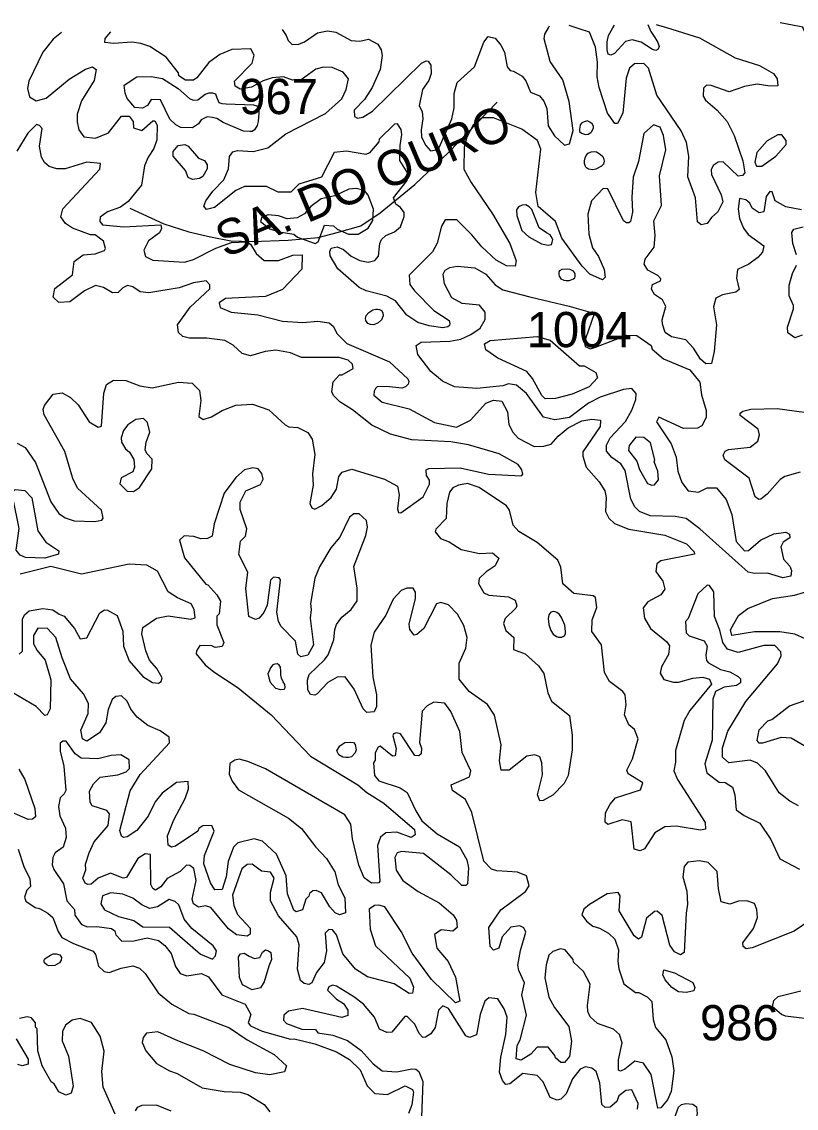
# Model space of a CAD drawing. Header units: kilometres. Extents: x 178.1 to 232.4, y 8228.7 to 8284.8.
# Drawn here: x 186.518 to 190.033, y 8279.347 to 8284.279 of the extents above; entities that cross this region are included whole.
import ezdxf
from ezdxf.enums import TextEntityAlignment as Align

# ---------------------------------------------------------------- set-up
doc = ezdxf.new("R2010")
doc.units = ezdxf.units.KM
for name, color, linetype in [('1', 7, 'Continuous'), ('2', 7, 'Continuous'), ('21', 7, 'Continuous'), ('26', 7, 'Continuous')]:
    doc.layers.add(name, color=color, linetype=linetype)
doc.styles.add('dgn002', font='dgn002.shx')
doc.styles.add('dgn042', font='dgn042.shx')

msp = doc.modelspace()

# ---------------------------------------------------------------- linework, layer by layer
at = {"layer": '1', "color": 5, "linetype": 'Continuous', "lineweight": 13, "flags": 128}
for points in [[(188.8571, 8282.8498), (188.9166, 8282.8335), (189.0486, 8282.7172), (189.0696, 8282.7166), (189.1233, 8282.687), (189.131, 8282.6631), (189.0932, 8282.6214), (189.0162, 8282.5882), (188.9408, 8282.569), (188.8938, 8282.5673), (188.8778, 8282.5828), (188.8353, 8282.6594), (188.8101, 8282.691), (188.6782, 8282.7513), (188.6234, 8282.7897), (188.6172, 8282.8171), (188.6439, 8282.8318), (188.8571, 8282.8498)], [(189.3579, 8282.1825), (189.3779, 8282.1745), (189.3895, 8282.1772), (189.407, 8282.1999), (189.4052, 8282.2392), (189.3876, 8282.2805), (189.3914, 8282.2899), (189.3717, 8282.368), (189.3403, 8282.392), (189.3054, 8282.3926), (189.2752, 8282.3549), (189.272, 8282.3319), (189.3089, 8282.2847), (189.3221, 8282.246), (189.3579, 8282.1825)], [(187.1878, 8280.1687), (187.3285, 8280.0469), (187.3839, 8280.0245), (187.3965, 8280.0386), (187.4013, 8280.0616), (187.3868, 8280.085), (187.2903, 8280.1623), (187.2555, 8280.2058), (187.2302, 8280.271), (187.2136, 8280.2859), (187.1863, 8280.2953), (187.1334, 8280.2614), (187.0974, 8280.2533), (187.0621, 8280.27), (187.0215, 8280.3006), (186.9763, 8280.3185), (186.9218, 8280.3254), (186.8837, 8280.3119), (186.8773, 8280.2754), (186.893, 8280.2472), (186.9566, 8280.217), (187.0269, 8280.1991), (187.0679, 8280.171), (187.1878, 8280.1687)], [(187.5975, 8280.0309), (187.6108, 8280.0559), (187.624, 8280.0656), (187.637, 8280.0618), (187.6475, 8280.0541), (187.6512, 8280.0228), (187.6386, 8279.9927), (187.6174, 8279.9209), (187.6006, 8279.8936), (187.5641, 8279.8847), (187.5188, 8279.9066), (187.5065, 8279.9408), (187.5007, 8280.0344), (187.5101, 8280.0481), (187.5273, 8280.0503), (187.5492, 8280.0373), (187.5734, 8280.0264), (187.5975, 8280.0309)], [(189.5635, 8279.9172), (189.5725, 8279.8958), (189.5676, 8279.8798), (189.5346, 8279.8726), (189.4986, 8279.876), (189.468, 8279.8954), (189.4384, 8279.93), (189.427, 8279.9529), (189.4319, 8279.9756), (189.4806, 8279.9624), (189.5635, 8279.9172)], [(189.3127, 8279.3436), (189.3158, 8279.3686), (189.2873, 8279.4313), (189.2596, 8279.4277), (189.2276, 8279.4034), (189.2185, 8279.3771), (189.1883, 8279.3515), (189.1659, 8279.3506), (189.15, 8279.3636), (189.1417, 8279.4622), (189.1244, 8279.5135), (189.1047, 8279.5288), (189.0766, 8279.535), (189.0516, 8279.524), (189.018, 8279.4802), (188.9879, 8279.413), (188.9643, 8279.3879), (188.9476, 8279.3834), (188.9159, 8279.3963), (188.8842, 8279.4668), (188.8576, 8279.4958), (188.7912, 8279.5055), (188.7323, 8279.4578), (188.7149, 8279.4555), (188.699, 8279.4729), (188.6858, 8279.5107), (188.692, 8279.5797), (188.7143, 8279.6822), (188.7202, 8279.7608), (188.707, 8279.7988), (188.6791, 8279.8434), (188.6371, 8279.8479), (188.62, 8279.8331), (188.5986, 8279.7719), (188.5823, 8279.68), (188.5498, 8279.669), (188.5329, 8279.6757), (188.4545, 8279.8006), (188.4281, 8279.8113), (188.4091, 8279.7929), (188.3946, 8279.7141), (188.3742, 8279.6849), (188.3496, 8279.6695), (188.3385, 8279.669), (188.3208, 8279.6863), (188.3019, 8279.7295), (188.2664, 8279.7641), (188.2557, 8279.7634), (188.1972, 8279.6925), (188.174, 8279.6907), (188.1411, 8279.7068), (188.1181, 8279.7602), (188.0689, 8279.8193), (188.0249, 8279.8535), (187.9468, 8279.9008), (187.9285, 8279.906), (187.911, 8279.8983), (187.9047, 8279.8825), (187.9461, 8279.842), (187.9773, 8279.822), (187.9973, 8279.7921), (187.998, 8279.7687), (187.9704, 8279.7594), (187.7919, 8279.8002), (187.7278, 8279.7876), (187.7072, 8279.7694), (187.706, 8279.7474), (187.7185, 8279.7314), (187.7892, 8279.7066), (187.8504, 8279.7046), (187.8619, 8279.6901), (187.9302, 8279.6784), (187.996, 8279.6554), (188.058, 8279.6099), (188.113, 8279.5486), (188.1541, 8279.5175), (188.2199, 8279.5123), (188.2883, 8279.5268), (188.3059, 8279.5249), (188.3193, 8279.5141), (188.3383, 8279.4688), (188.3314, 8279.3061)], [(189.564, 8279.2408), (189.545, 8279.2217), (189.5261, 8279.1335), (189.4923, 8279.114), (189.4667, 8279.1141), (189.4487, 8279.1256), (189.4808, 8279.3016), (189.499, 8279.3526), (189.5121, 8279.3639), (189.5309, 8279.369), (189.5629, 8279.3656), (189.5803, 8279.3529), (189.5826, 8279.3238), (189.564, 8279.2408)]]:
    msp.add_lwpolyline(points, dxfattribs=at)
at = {"layer": '2', "color": 3, "linetype": 'Continuous', "lineweight": 0, "flags": 128}
for points in [[(187.699, 8284.2434), (187.7184, 8284.2166), (187.7267, 8284.193), (187.7453, 8284.1759), (187.7748, 8284.177), (187.8005, 8284.1874), (187.8605, 8284.2276), (187.9053, 8284.238), (187.9438, 8284.231), (188.0123, 8284.1938), (188.0514, 8284.1903), (188.0915, 8284.2), (188.1337, 8284.1774), (188.1486, 8284.1518), (188.1539, 8284.1257), (188.1443, 8284.0612), (188.1083, 8283.9807), (188.0732, 8283.9255), (188.026, 8283.8769), (188.0275, 8283.8485), (188.0416, 8283.8416), (188.0659, 8283.8449), (188.1093, 8283.8726), (188.3319, 8284.0913), (188.3532, 8284.1011), (188.3628, 8284.0993), (188.3747, 8284.0819), (188.3761, 8284.0438), (188.3651, 8284.0118), (188.336, 8283.9709), (188.3219, 8283.8977), (188.3349, 8283.8709), (188.3384, 8283.8374), (188.3303, 8283.7877), (188.3321, 8283.7542), (188.3509, 8283.7172), (188.3729, 8283.6934), (188.3985, 8283.6978), (188.412, 8283.7083), (188.4698, 8283.8374), (188.4799, 8283.888), (188.48, 8283.9525), (188.4935, 8284.0031), (188.5724, 8284.0739), (188.6147, 8284.1863), (188.6344, 8284.211), (188.6659, 8284.2046), (188.6924, 8284.1722), (188.7087, 8284.1401), (188.7201, 8284.0733), (188.7343, 8284.057), (188.7492, 8284.0546), (188.7888, 8284.0309), (188.8057, 8284.0106), (188.8263, 8283.9591), (188.8678, 8283.9418), (188.8875, 8283.9177), (188.901, 8283.8846), (188.9065, 8283.8068), (188.9363, 8283.7615), (188.9807, 8283.7183), (189.0043, 8283.7242), (189.0197, 8283.7853), (189.0018, 8283.9164), (188.9738, 8284.0151), (188.9162, 8284.0984), (188.8884, 8284.2007), (188.8916, 8284.2224), (188.908, 8284.2511), (188.913, 8284.2598)], [(189.3966, 8284.2663), (189.4432, 8284.2521), (189.5937, 8284.2061), (189.755, 8284.1149), (189.8657, 8284.0797), (189.9298, 8284.0433), (189.9468, 8284.0189), (189.9492, 8283.9875), (189.9127, 8283.9862), (189.8549, 8283.996), (189.7975, 8283.9846), (189.7283, 8283.96), (189.6463, 8283.9895), (189.626, 8283.9909), (189.6111, 8283.9777), (189.6108, 8283.9409), (189.6207, 8283.922), (189.6734, 8283.8774), (189.7195, 8283.8257), (189.7505, 8283.7622), (189.7899, 8283.6477), (189.8001, 8283.5928), (189.7889, 8283.5808), (189.7687, 8283.5781), (189.7004, 8283.6435), (189.6778, 8283.6416), (189.6551, 8283.6265), (189.647, 8283.6066), (189.6486, 8283.5852), (189.6927, 8283.4929), (189.6995, 8283.461), (189.6766, 8283.4155), (189.6475, 8283.3896), (189.6291, 8283.3631), (189.6005, 8283.3573), (189.5842, 8283.3704), (189.5751, 8283.4799), (189.54, 8283.5754), (189.5448, 8283.6683), (189.535, 8283.7303), (189.5111, 8283.7834), (189.4005, 8283.946), (189.3624, 8284.0679), (189.341, 8284.0894), (189.299, 8284.0881), (189.2765, 8284.0679), (189.2604, 8284.023), (189.245, 8283.8637), (189.222, 8283.8173), (189.2093, 8283.8169), (189.1765, 8283.8639), (189.1382, 8283.9802), (189.1299, 8284.0281), (189.1301, 8284.0947), (189.1219, 8284.1632), (189.0949, 8284.2311), (189.0479, 8284.2463), (189.0024, 8284.261)], [(189.3595, 8284.2658), (189.3727, 8284.234), (189.3906, 8284.2067), (189.4048, 8284.1838), (189.4107, 8284.1668), (189.4068, 8284.1547), (189.395, 8284.1485), (189.3799, 8284.1522), (189.3287, 8284.1855), (189.2875, 8284.1964), (189.2582, 8284.1897), (189.2074, 8284.1345), (189.1905, 8284.1265), (189.1797, 8284.1313), (189.1748, 8284.1516), (189.1743, 8284.1879), (189.1812, 8284.2165), (189.201, 8284.2511), (189.2083, 8284.2638)], [(190.3143, 8284.2787), (190.3135, 8284.2663), (190.3088, 8284.193), (190.2978, 8284.1824), (190.2705, 8284.1811), (190.2458, 8284.2096), (190.2056, 8284.2212), (190.1695, 8284.223), (190.1191, 8284.2039), (190.0686, 8284.238), (190.0626, 8284.2542), (190.0481, 8284.257), (189.9603, 8284.274)], [(186.6974, 8284.2297), (186.6607, 8284.1996), (186.6132, 8284.1402), (186.5491, 8284.0085), (186.5443, 8283.9762), (186.5525, 8283.9373), (186.5824, 8283.9203), (186.6292, 8283.9315), (186.733, 8284.0185), (186.807, 8284.0631), (186.8388, 8284.0747), (186.8553, 8284.0612), (186.8464, 8284.0122), (186.7891, 8283.9195), (186.7696, 8283.8597), (186.7685, 8283.8237), (186.776, 8283.7886), (186.7994, 8283.7563), (186.853, 8283.7508), (186.9113, 8283.7742), (186.9699, 8283.8494), (187.0059, 8283.8503), (187.0228, 8283.8254), (187.0254, 8283.7972), (187.0626, 8283.7857), (187.1121, 8283.8295), (187.1219, 8283.8291), (187.1315, 8283.8098), (187.1302, 8283.7425), (187.1172, 8283.7037), (187.0908, 8283.6635), (187.0745, 8283.6247), (187.0611, 8283.5374), (187.0012, 8283.4625), (186.9659, 8283.4375), (186.9064, 8283.4163), (186.8739, 8283.3916), (186.8721, 8283.3713), (186.8837, 8283.3574), (186.9807, 8283.3475), (187.1486, 8283.3563), (187.1514, 8283.34), (187.1429, 8283.321), (187.0927, 8283.2848), (187.0713, 8283.2421), (187.079, 8283.2133), (187.1129, 8283.1962), (187.2567, 8283.1881), (187.2971, 8283.2002), (187.3982, 8283.2509), (187.4703, 8283.2763), (187.5398, 8283.2797), (187.5553, 8283.2695), (187.5823, 8283.2261), (187.6183, 8283.1956), (187.6827, 8283.1943), (187.7481, 8283.2191), (187.7899, 8283.2204), (187.7883, 8283.1553), (187.7008, 8283.064), (187.6234, 8283.0314), (187.4431, 8283.0229), (187.4143, 8283.0027), (187.4175, 8282.9819), (187.4674, 8282.9605), (187.5884, 8282.9491), (187.7011, 8282.9194), (187.794, 8282.9131), (187.8617, 8282.9195), (187.913, 8282.9114), (187.9304, 8282.8976), (187.9492, 8282.8625), (187.9925, 8282.8178), (188.1869, 8282.7352), (188.2706, 8282.6577), (188.2746, 8282.6463), (188.271, 8282.6331), (188.2594, 8282.6221), (188.2421, 8282.6151), (188.1731, 8282.6232), (188.131, 8282.6209), (188.1231, 8282.6138), (188.1172, 8282.6013), (188.1163, 8282.5844), (188.1532, 8282.5524), (188.2758, 8282.5211), (188.3912, 8282.4603), (188.4913, 8282.4388), (188.5543, 8282.4706), (188.6239, 8282.5476), (188.6592, 8282.5606), (188.6965, 8282.5559), (188.7216, 8282.5087), (188.7279, 8282.4507), (188.7471, 8282.4153)], [(187.9917, 8283.6913), (187.9353, 8283.6846), (187.8786, 8283.5732), (187.7745, 8283.5417), (187.7386, 8283.5055), (187.6811, 8283.5056), (187.628, 8283.5315), (187.5293, 8283.5301), (187.4892, 8283.512), (187.393, 8283.4361), (187.3556, 8283.4266), (187.3447, 8283.4423), (187.3529, 8283.4665), (187.3854, 8283.5098), (187.435, 8283.5605), (187.4561, 8283.6109), (187.4609, 8283.6672), (187.4757, 8283.6875), (187.4964, 8283.6947), (187.5686, 8283.6903), (187.6348, 8283.7063), (187.7162, 8283.7694), (187.8965, 8283.8624), (187.9707, 8283.9291), (187.9905, 8283.9717), (188.0009, 8284.0195), (187.9759, 8284.0505), (187.9269, 8284.0716), (187.8874, 8284.0732), (187.853, 8284.0631), (187.7861, 8284.0143), (187.7472, 8284.0139), (187.7051, 8284.0289), (187.6549, 8284.0241), (187.6129, 8284.0102), (187.5609, 8283.981), (187.5082, 8283.9732), (187.4859, 8283.9864), (187.4832, 8284.0094), (187.5628, 8284.09), (187.5727, 8284.1275), (187.5571, 8284.155), (187.4706, 8284.152), (187.4166, 8284.1293), (187.3672, 8284.093), (187.3117, 8284.0238), (187.2969, 8284.0141), (187.2604, 8284.0137), (187.23, 8284.0336), (187.2285, 8284.0472), (187.1732, 8284.1176), (187.0987, 8284.1664), (187.0578, 8284.1802), (187.0176, 8284.1853), (186.9343, 8284.1803), (186.8952, 8284.1844), (186.8958, 8284.2033), (186.9213, 8284.2328)], [(187.4452, 8283.9057), (187.5701, 8283.9008), (187.5844, 8283.8968), (187.592, 8283.8856), (187.5944, 8283.8637), (187.5903, 8283.8254), (187.5862, 8283.8072), (187.5744, 8283.7887), (187.5631, 8283.78), (187.5529, 8283.7809), (187.5234, 8283.7822), (187.4319, 8283.821), (187.4031, 8283.8398), (187.3817, 8283.8444), (187.3592, 8283.8466), (187.3326, 8283.8336), (187.3191, 8283.8146), (187.2928, 8283.7977), (187.2397, 8283.7984), (187.2169, 8283.8105), (187.19, 8283.8366), (187.1469, 8283.9239), (187.1048, 8283.9251), (187.0885, 8283.8991), (187.0658, 8283.8864), (187.0304, 8283.89), (186.9967, 8283.9308), (186.9867, 8283.9547), (186.9823, 8283.9903), (187.04, 8284.0284), (187.1046, 8284.0304), (187.1565, 8284.0205), (187.2271, 8283.9758), (187.2788, 8283.9304), (187.2955, 8283.9227), (187.3165, 8283.9239), (187.3497, 8283.9492), (187.3681, 8283.9563), (187.3839, 8283.9564), (187.3969, 8283.9516), (187.401, 8283.938), (187.4122, 8283.9127), (187.4258, 8283.908), (187.4452, 8283.9057)], [(189.3871, 8283.3749), (189.4215, 8283.4445), (189.4114, 8283.5787), (189.4411, 8283.6979), (189.4302, 8283.763), (189.4146, 8283.7999), (189.3854, 8283.8113), (189.3411, 8283.7711), (189.3162, 8283.6444), (189.293, 8283.5731), (189.2866, 8283.4831), (189.2898, 8283.414), (189.2811, 8283.3727), (189.2733, 8283.3652), (189.2618, 8283.3655), (189.2485, 8283.3745), (189.1769, 8283.5201), (189.1569, 8283.5215), (189.1037, 8283.4653), (189.0874, 8283.406), (189.0907, 8283.3152), (189.1086, 8283.2527), (189.1346, 8283.2131), (189.161, 8283.1546), (189.1661, 8283.12), (189.1535, 8283.1075), (189.0956, 8283.1336), (189.0614, 8283.1692), (188.9685, 8283.296), (188.9405, 8283.372), (188.862, 8283.4403), (188.8503, 8283.5029), (188.8731, 8283.7006), (188.8586, 8283.7402), (188.7868, 8283.7915), (188.6586, 8283.8429), (188.6074, 8283.8427), (188.5661, 8283.8089), (188.5371, 8283.7543), (188.5261, 8283.7092), (188.5245, 8283.6098), (188.5574, 8283.5484), (188.6548, 8283.4061), (188.733, 8283.2723), (188.761, 8283.1934), (188.7577, 8283.1689), (188.7173, 8283.17), (188.6715, 8283.1972), (188.6056, 8283.2564), (188.5606, 8283.3112), (188.4919, 8283.3799), (188.439, 8283.3799), (188.4227, 8283.3503), (188.4036, 8283.2736), (188.3826, 8283.234), (188.2759, 8283.1277), (188.2792, 8283.0859), (188.3, 8283.0567), (188.3872, 8282.9678), (188.4582, 8282.9219), (188.46, 8282.9096), (188.4587, 8282.9), (188.4511, 8282.8943), (188.4281, 8282.89), (188.3669, 8282.8985), (188.316, 8282.9143), (188.2658, 8282.9465), (188.2135, 8283.0118), (188.1745, 8283.0326), (188.081, 8283.058), (188.049, 8283.0729), (187.9522, 8283.1577), (187.9171, 8283.2165), (187.9155, 8283.2353), (187.9219, 8283.2514), (187.9498, 8283.2567), (187.9775, 8283.2454), (188.012, 8283.2146), (188.0514, 8283.1946), (188.0892, 8283.1879), (188.1204, 8283.1946), (188.1374, 8283.2144), (188.1428, 8283.2723), (188.1506, 8283.2909), (188.1706, 8283.3078), (188.2098, 8283.3244), (188.2366, 8283.3471), (188.254, 8283.3949), (188.2528, 8283.4126), (188.2366, 8283.4357), (188.2147, 8283.4504), (188.2051, 8283.4796), (188.2671, 8283.558), (188.271, 8283.5888), (188.2336, 8283.6496)], [(188.2236, 8282.0679), (188.2268, 8282.0509), (188.2383, 8282.0489), (188.3388, 8282.122), (188.368, 8282.1803), (188.3679, 8282.1977), (188.3549, 8282.2193), (188.3537, 8282.2444), (188.3656, 8282.2512), (188.507, 8282.2545), (188.6358, 8282.2244), (188.7859, 8282.2171), (188.7923, 8282.2248), (188.7876, 8282.2445), (188.7707, 8282.2694), (188.684, 8282.317), (188.5458, 8282.3582), (188.4654, 8282.3714), (188.2876, 8282.3816), (188.1909, 8282.4073), (188.1065, 8282.4471), (188.0195, 8282.5174), (187.961, 8282.553), (187.9325, 8282.5816), (187.9243, 8282.5989), (187.9307, 8282.6448), (187.96, 8282.6754), (187.9718, 8282.6765), (188.0218, 8282.7043), (188.0189, 8282.7251), (187.9985, 8282.7433), (187.9584, 8282.7549), (187.7875, 8282.7547), (187.7381, 8282.7756), (187.6701, 8282.7878), (187.6229, 8282.7817), (187.5554, 8282.7618), (187.5183, 8282.7736), (187.4769, 8282.8113), (187.4397, 8282.832), (187.3574, 8282.8421), (187.2791, 8282.8422), (187.2491, 8282.8506), (187.2287, 8282.868), (187.2243, 8282.9025), (187.2817, 8282.9836), (187.3715, 8283.0671), (187.3718, 8283.0839), (187.3548, 8283.1022), (187.2964, 8283.0936), (187.2316, 8283.0709), (187.094, 8283.0481), (187.0553, 8283.0528), (187.0216, 8283.0757), (186.998, 8283.0809), (186.9761, 8283.0709), (186.9551, 8283.0497), (186.9302, 8283.0481), (186.8892, 8283.0725), (186.8516, 8283.0808), (186.8027, 8283.0577), (186.7358, 8283.0072), (186.6859, 8283.004), (186.6596, 8283.029), (186.6673, 8283.0686), (186.7481, 8283.1292), (186.755, 8283.1898), (186.7957, 8283.2204), (186.8511, 8283.2259), (186.8926, 8283.2406), (186.8973, 8283.2494), (186.8893, 8283.2822), (186.8502, 8283.3108), (186.8303, 8283.3115), (186.7478, 8283.3412), (186.7159, 8283.3635), (186.6944, 8283.3936), (186.7042, 8283.43), (186.8725, 8283.6101), (186.8752, 8283.6356), (186.8127, 8283.642), (186.7147, 8283.6109), (186.6766, 8283.6109), (186.6426, 8283.6211), (186.6214, 8283.6392), (186.6068, 8283.6642), (186.5986, 8283.7136), (186.6101, 8283.7942), (186.5983, 8283.8078), (186.5841, 8283.8125), (186.5456, 8283.7723), (186.4946, 8283.6917)], [(188.2095, 8283.8143), (188.1398, 8283.7456), (188.1385, 8283.7336), (188.0958, 8283.6831), (188.0787, 8283.6768), (187.9917, 8283.6913)], [(188.2336, 8283.6496), (188.2344, 8283.7169), (188.2428, 8283.7662), (188.2393, 8283.7892), (188.2228, 8283.8146), (188.2095, 8283.8143)], [(189.0483, 8283.7808), (189.0574, 8283.7725), (189.0762, 8283.7673), (189.089, 8283.7688), (189.1011, 8283.7763), (189.1056, 8283.7801), (189.1124, 8283.7974), (189.1124, 8283.805), (189.1064, 8283.8155), (189.0958, 8283.8223), (189.0848, 8283.8289), (189.0696, 8283.8248), (189.0603, 8283.8202), (189.0521, 8283.8114), (189.0498, 8283.7989), (189.0483, 8283.7921), (189.0483, 8283.7808)], [(189.9013, 8283.7381), (189.8533, 8283.6853), (189.8444, 8283.6417), (189.8526, 8283.6229), (189.8761, 8283.6228), (189.9398, 8283.6685), (189.9874, 8283.7215), (189.9872, 8283.7397), (189.9666, 8283.7651), (189.9499, 8283.7652), (189.9013, 8283.7381)], [(187.261, 8283.6034), (187.2045, 8283.6686), (187.2047, 8283.6897), (187.2272, 8283.7164), (187.2585, 8283.7209), (187.2733, 8283.7144), (187.3198, 8283.6589), (187.3467, 8283.6494), (187.3598, 8283.6293), (187.3586, 8283.6105), (187.3392, 8283.5768), (187.3242, 8283.5667), (187.292, 8283.5619), (187.2729, 8283.5723), (187.261, 8283.6034)], [(189.0883, 8283.6814), (189.1026, 8283.6881), (189.1162, 8283.6904), (189.1259, 8283.6889), (189.1433, 8283.6783), (189.1546, 8283.6663), (189.1599, 8283.6542), (189.1614, 8283.6459), (189.1576, 8283.6324), (189.1486, 8283.6226), (189.1237, 8283.609), (189.1094, 8283.6067), (189.0898, 8283.6098), (189.0807, 8283.615), (189.0777, 8283.6188), (189.0762, 8283.6218), (189.0717, 8283.6346), (189.0717, 8283.6467), (189.0747, 8283.661), (189.08, 8283.6716), (189.0883, 8283.6814)], [(187.9488, 8283.3368), (188.0003, 8283.3147), (188.0449, 8283.3148), (188.0893, 8283.3419), (188.1109, 8283.3765), (188.1143, 8283.4276), (188.0901, 8283.4917), (188.0732, 8283.5134), (188.0349, 8283.5219), (188.0027, 8283.5186), (187.9381, 8283.4879), (187.8772, 8283.4754), (187.8303, 8283.44), (187.8014, 8283.4066), (187.7669, 8283.3892), (187.7224, 8283.3837), (187.6833, 8283.3983), (187.6361, 8283.402), (187.6079, 8283.3917), (187.6013, 8283.3718), (187.6429, 8283.3393), (187.6866, 8283.3245), (187.7524, 8283.3143), (187.7696, 8283.3013), (187.8499, 8283.2721), (187.8636, 8283.2796), (187.8911, 8283.3553), (187.9329, 8283.3523), (187.9488, 8283.3368)], [(190.0568, 8283.4249), (189.9859, 8283.4387), (189.9368, 8283.4663), (189.9238, 8283.5072), (189.9123, 8283.5083), (189.8958, 8283.4855), (189.8855, 8283.4158), (189.8643, 8283.4106), (189.8323, 8283.4322), (189.8224, 8283.4549), (189.8045, 8283.4698), (189.7751, 8283.4765), (189.7692, 8283.4292), (189.7756, 8283.3863), (189.7928, 8283.3423), (189.8139, 8283.3126), (189.8852, 8283.2616), (189.8789, 8283.2323), (189.8587, 8283.2087), (189.8178, 8283.1788), (189.7668, 8283.1536), (189.7618, 8283.1143), (189.7734, 8283.063), (189.7589, 8283.0516), (189.6981, 8283.0395), (189.6678, 8283.0235), (189.657, 8282.9853), (189.6715, 8282.9037), (189.6601, 8282.7819), (189.6484, 8282.7276), (189.6231, 8282.7254), (189.5988, 8282.7473), (189.5662, 8282.7977), (189.5316, 8282.8353), (189.4664, 8282.8492), (189.4382, 8282.8686), (189.4251, 8282.9057), (189.4248, 8282.9261), (189.4406, 8282.9857), (189.4261, 8283.0164), (189.3895, 8283.0403), (189.3754, 8283.0641), (189.381, 8283.0859), (189.4162, 8283.1027), (189.4178, 8283.1125), (189.4049, 8283.1269)], [(188.9204, 8283.304), (188.9152, 8283.3122), (188.8987, 8283.3202), (188.8667, 8283.3431), (188.832, 8283.4264), (188.8204, 8283.438), (188.8052, 8283.4472), (188.789, 8283.4459), (188.7719, 8283.4383), (188.7635, 8283.4246), (188.7642, 8283.3987), (188.7875, 8283.3317), (188.8185, 8283.3018), (188.8763, 8283.2712), (188.9072, 8283.2652), (188.9218, 8283.267), (188.9252, 8283.2783), (188.9277, 8283.2902), (188.9204, 8283.304)], [(189.3884, 8283.256), (189.3919, 8283.3077), (189.3871, 8283.3749)], [(190.0337, 8283.2212), (190.0172, 8283.2724), (190.0126, 8283.3225), (190.0216, 8283.3377), (190.0641, 8283.3473)], [(189.4049, 8283.1269), (189.3592, 8283.1516), (189.3428, 8283.1785), (189.3466, 8283.2003), (189.3884, 8283.256)], [(188.4307, 8283.1328), (188.4393, 8283.1515), (188.4603, 8283.163), (188.4938, 8283.1697)], [(188.4938, 8283.1697), (188.5733, 8283.1619), (188.6243, 8283.1322), (188.6667, 8283.0844)], [(189.0294, 8283.1217), (189.0294, 8283.1332), (189.0262, 8283.141), (189.0216, 8283.1466), (189.0072, 8283.1541), (188.9963, 8283.1563), (188.9686, 8283.1544), (188.9577, 8283.1488), (188.9549, 8283.1438), (188.9549, 8283.1332), (188.9574, 8283.1233), (188.9648, 8283.112), (188.9776, 8283.1061), (188.9882, 8283.1039), (189.0016, 8283.1043), (189.0066, 8283.1058), (189.0225, 8283.1114), (189.0275, 8283.1158), (189.0294, 8283.1217)], [(190.0602, 8282.8555), (190.0268, 8282.8439), (189.9953, 8282.8673), (189.9927, 8282.8925), (190.0206, 8282.9762), (190.0205, 8282.9911), (190.0009, 8283.0348), (190.0011, 8283.0825), (190.0158, 8283.136), (190.0337, 8283.1745)], [(188.6213, 8282.9604), (188.5949, 8282.9916), (188.5162, 8283.0002), (188.469, 8283.0258), (188.4367, 8283.0891), (188.4307, 8283.1328)], [(188.6667, 8283.0844), (188.7006, 8283.0617), (188.8231, 8283.0298), (189.0024, 8282.9882), (189.0872, 8282.9629), (189.115, 8282.9529), (189.0774, 8282.8432), (189.0718, 8282.821), (189.0753, 8282.804), (189.0986, 8282.7942), (189.1209, 8282.8017), (189.2646, 8282.8563), (189.3089, 8282.8552), (189.3739, 8282.8084), (189.3795, 8282.7922), (189.4303, 8282.748), (189.5491, 8282.6991), (189.5957, 8282.6428), (189.6032, 8282.5847), (189.624, 8282.514), (189.6239, 8282.4825), (189.6038, 8282.4438), (189.5845, 8282.434), (189.5209, 8282.4323), (189.4085, 8282.4846), (189.3988, 8282.4626), (189.4655, 8282.3634), (189.4883, 8282.3028), (189.4946, 8282.2391), (189.5131, 8282.1867), (189.5421, 8282.1494), (189.5892, 8282.1429), (189.629, 8282.1638), (189.671, 8282.1637), (189.7144, 8282.1097), (189.7406, 8282.0419), (189.7604, 8281.9195), (189.7981, 8281.8769), (189.8164, 8281.8794), (189.8711, 8281.926), (189.9311, 8281.9547), (189.985, 8281.9616), (190.002, 8281.9527), (190.0033, 8281.9366), (189.9737, 8281.916), (189.9631, 8281.8952), (189.9747, 8281.8387), (190.0031, 8281.8081), (190.0118, 8281.7884), (190.0087, 8281.7624), (189.9724, 8281.7542), (189.9028, 8281.7753), (189.8428, 8281.774), (189.8148, 8281.7807), (189.5954, 8281.9768), (189.5332, 8282.0236), (189.4834, 8282.0323), (189.3695, 8282.0355), (189.3207, 8282.0564), (189.3, 8282.0771), (189.2813, 8282.1111), (189.2561, 8282.2425), (189.2363, 8282.2715), (189.1957, 8282.3009), (189.1713, 8282.3298), (189.1716, 8282.3569), (189.1878, 8282.3895), (189.2572, 8282.4642), (189.2866, 8282.5153), (189.3045, 8282.5648), (189.3063, 8282.5912), (189.2862, 8282.6146), (189.2492, 8282.6101), (189.1429, 8282.5744), (189.0903, 8282.5479), (189.0039, 8282.4821), (188.9376, 8282.4721), (188.885, 8282.4836), (188.8089, 8282.5917), (188.7624, 8282.6298), (188.7264, 8282.6347), (188.7005, 8282.6266), (188.5827, 8282.6134), (188.4818, 8282.6219), (188.4279, 8282.6476), (188.374, 8282.6914), (188.3154, 8282.7682), (188.3084, 8282.8086), (188.33, 8282.8241), (188.4609, 8282.829), (188.5102, 8282.8375), (188.5557, 8282.8587), (188.5983, 8282.8885), (188.6216, 8282.9269), (188.6213, 8282.9604)], [(188.1508, 8282.9683), (188.157, 8282.9575), (188.158, 8282.9436), (188.1508, 8282.9251), (188.1354, 8282.9123), (188.1153, 8282.903), (188.101, 8282.9041), (188.0886, 8282.9097), (188.0794, 8282.9231), (188.0778, 8282.9323), (188.0804, 8282.9447), (188.0932, 8282.9591), (188.1118, 8282.9714), (188.1241, 8282.9745), (188.1328, 8282.9745), (188.1416, 8282.9729), (188.1508, 8282.9683)], [(186.4968, 8282.3664), (186.5335, 8282.3469), (186.5797, 8282.2787), (186.65, 8282.0992), (186.6856, 8282.0459), (186.7151, 8282.0269), (186.756, 8282.0127), (186.8471, 8282.011), (186.8808, 8282.0159), (186.8879, 8282.0251), (186.8799, 8282.0616), (186.77, 8282.1623), (186.7489, 8282.2052), (186.7131, 8282.3282), (186.6187, 8282.4942), (186.615, 8282.5194), (186.6205, 8282.5361), (186.6597, 8282.5883), (186.7007, 8282.5944), (186.7385, 8282.5738), (186.773, 8282.5392), (186.8232, 8282.4628), (186.8648, 8282.4389), (186.8793, 8282.4431), (186.8901, 8282.5929), (186.9021, 8282.6328), (186.9342, 8282.6513), (186.9906, 8282.6498), (187.0535, 8282.6259), (187.1091, 8282.6169), (187.2291, 8282.6429), (187.291, 8282.6381), (187.3243, 8282.6044), (187.3309, 8282.5594), (187.3212, 8282.4862), (187.3405, 8282.4735), (187.3795, 8282.4853), (187.4279, 8282.5135), (187.4897, 8282.5378), (187.5648, 8282.5425), (187.6384, 8282.517), (187.7133, 8282.4492), (187.7301, 8282.4406), (187.7712, 8282.4365), (187.8156, 8282.4147), (187.8359, 8282.3835), (187.8477, 8282.3149), (187.8365, 8282.2273), (187.8396, 8282.1752), (187.8249, 8282.0914), (187.8339, 8282.0728), (187.8474, 8282.067), (187.8792, 8282.0829), (187.9212, 8282.1191), (187.9468, 8282.1564), (187.9565, 8282.2143)], [(190.0509, 8282.2347), (189.9812, 8282.2149), (189.9603, 8282.2017), (189.9004, 8282.1344), (189.8724, 8282.1116), (189.8624, 8282.1102), (189.8461, 8282.1221), (189.8192, 8282.207), (189.7084, 8282.2904), (189.7013, 8282.3115), (189.7106, 8282.3291), (189.7252, 8282.3366), (189.8235, 8282.3474), (189.8582, 8282.3748), (189.866, 8282.4037), (189.8593, 8282.43), (189.7782, 8282.492), (189.7778, 8282.5018), (189.7902, 8282.5112), (189.8265, 8282.5195), (189.9456, 8282.5228), (190.1022, 8282.5015)], [(186.9887, 8282.3407), (187.0061, 8282.3254), (187.026, 8282.2911), (187.0295, 8282.2572), (187.022, 8282.2359), (186.9688, 8282.209), (186.9626, 8282.1811), (186.9956, 8282.1479), (187.0249, 8282.1462), (187.0527, 8282.1642), (187.1085, 8282.2495), (187.1102, 8282.2938), (187.0847, 8282.3186), (187.0776, 8282.3361), (187.082, 8282.3711), (187.0986, 8282.4152), (187.0887, 8282.4602), (187.0696, 8282.4781), (187.035, 8282.4733), (186.9998, 8282.4496), (186.9787, 8282.4234), (186.9691, 8282.3895), (186.9708, 8282.37), (186.9887, 8282.3407)], [(188.9529, 8282.3982), (188.9979, 8282.435), (189.0594, 8282.4667), (189.1048, 8282.475), (189.1442, 8282.47), (189.1431, 8282.4421)], [(189.1431, 8282.4421), (189.0643, 8282.3269), (189.0639, 8282.3074), (189.0796, 8282.2573), (189.1387, 8282.1897), (189.1646, 8282.1501), (189.1696, 8282.1189), (189.1671, 8282.0559), (189.1822, 8282.0255), (189.2081, 8282.0008), (189.2732, 8281.9758), (189.436, 8281.948), (189.5349, 8281.9093), (189.5697, 8281.873), (189.5707, 8281.8624), (189.4177, 8281.8311), (189.3993, 8281.8176), (189.3954, 8281.7834), (189.4279, 8281.7392), (189.436, 8281.7034), (189.4179, 8281.6772), (189.3595, 8281.6458), (189.3378, 8281.6189), (189.344, 8281.5711), (189.3717, 8281.5244), (189.4461, 8281.4643), (189.4573, 8281.4461), (189.4523, 8281.4072), (189.4205, 8281.3506), (189.4151, 8281.3214), (189.4319, 8281.2933), (189.4759, 8281.2805), (189.4986, 8281.2805), (189.5637, 8281.2999), (189.6084, 8281.3031), (189.6386, 8281.2945), (189.6483, 8281.2718), (189.55, 8281.1532), (189.5245, 8281.1075), (189.4843, 8280.9713), (189.484, 8280.9174), (189.4777, 8280.8781), (189.4937, 8280.8395), (189.6187, 8280.6447), (189.6208, 8280.6146), (189.5987, 8280.609), (189.488, 8280.6282), (189.4361, 8280.6237), (189.3905, 8280.5967), (189.3433, 8280.5243), (189.3243, 8280.515), (189.2966, 8280.5231), (189.284, 8280.6465), (189.242, 8280.6563), (189.1774, 8280.6354), (189.1661, 8280.6451), (189.1673, 8280.6876), (189.1878, 8280.727), (189.2117, 8280.7557), (189.3257, 8280.7917), (189.3372, 8280.8235), (189.2695, 8280.8646), (189.2637, 8280.881), (189.289, 8280.9336), (189.3158, 8281.0238), (189.2979, 8281.0659), (189.2735, 8281.0867), (189.2538, 8281.1325), (189.2601, 8281.1781), (189.2568, 8281.2233), (189.246, 8281.238), (189.1853, 8281.2844), (189.1624, 8281.3248), (189.1482, 8281.4506), (189.1057, 8281.5111), (189.1071, 8281.5637), (189.1283, 8281.6193), (189.1223, 8281.6656), (189.1117, 8281.6731), (189.0232, 8281.6836), (188.9733, 8281.7268), (188.9639, 8281.8029), (188.9503, 8281.8346), (188.8568, 8281.9154), (188.7735, 8281.9644), (188.7483, 8281.9936), (188.7307, 8282.0619), (188.7183, 8282.0813), (188.5936, 8282.1645), (188.5406, 8282.1835), (188.5004, 8282.1757), (188.4746, 8282.1633), (188.4589, 8282.144), (188.4471, 8282.0925), (188.4434, 8282.0237)], [(188.7471, 8282.4153), (188.7713, 8282.3885), (188.8437, 8282.3501), (188.8874, 8282.3516), (188.92, 8282.3612), (188.9529, 8282.3982)], [(187.8694, 8281.8039), (187.8476, 8281.7526), (187.8282, 8281.6384), (187.8315, 8281.6103), (187.8265, 8281.5716), (187.8413, 8281.4509), (187.8158, 8281.4034), (187.785, 8281.3959), (187.7703, 8281.4083), (187.7603, 8281.4675), (187.6954, 8281.5331), (187.6836, 8281.5566), (187.6752, 8281.5994), (187.6916, 8281.7459), (187.6857, 8281.7549), (187.6604, 8281.7571), (187.6463, 8281.7441), (187.6308, 8281.6305), (187.6169, 8281.5976), (187.5958, 8281.5717), (187.578, 8281.565), (187.5482, 8281.5793), (187.5353, 8281.7057), (187.5433, 8281.7811), (187.5023, 8281.861), (187.5105, 8281.9207), (187.5332, 8281.9437), (187.5399, 8281.9766), (187.5095, 8282.0645), (187.5089, 8282.0986), (187.5353, 8282.1491), (187.6009, 8282.1788), (187.6139, 8282.2022), (187.6079, 8282.2288), (187.5902, 8282.2496), (187.5667, 8282.2544), (187.5291, 8282.2448), (187.4892, 8282.21), (187.4362, 8282.1386), (187.391, 8282.0001), (187.3816, 8281.9438), (187.361, 8281.9337), (187.3308, 8281.932), (187.298, 8281.9418), (187.2552, 8281.945), (187.2342, 8281.9252), (187.2563, 8281.8451), (187.3525, 8281.7253), (187.3621, 8281.7231), (187.4029, 8281.6772), (187.4198, 8281.6481), (187.4132, 8281.5919), (187.4036, 8281.5806), (187.4035, 8281.5409), (187.4342, 8281.4613), (187.4279, 8281.4436), (187.3958, 8281.4382), (187.3806, 8281.4461), (187.3252, 8281.4478), (187.3106, 8281.4239), (187.3099, 8281.4103), (187.3504, 8281.3598), (187.3892, 8281.3274), (187.5005, 8281.2554), (187.6498, 8281.1324), (187.8289, 8280.9454), (188.0436, 8280.8156), (188.0843, 8280.7802), (188.1611, 8280.7314), (188.3003, 8280.6131), (188.3038, 8280.5875), (188.2851, 8280.576), (188.2196, 8280.6), (188.1699, 8280.597), (188.146, 8280.577), (188.1328, 8280.5394), (188.1424, 8280.3783), (188.1378, 8280.3698), (188.105, 8280.3685), (188.0721, 8280.393), (188.0471, 8280.4506), (188.0189, 8280.5697), (188.0111, 8280.6364), (187.9835, 8280.6784), (187.624, 8280.8882), (187.5444, 8280.9213), (187.5049, 8280.9311), (187.4845, 8280.927), (187.4626, 8280.9116), (187.4595, 8280.8632), (187.4729, 8280.832), (187.5018, 8280.7922), (187.7278, 8280.6643), (187.788, 8280.6171), (187.8524, 8280.5318)], [(187.9565, 8282.2143), (187.9718, 8282.2346), (188.0159, 8282.2476), (188.1646, 8282.2032), (188.2223, 8282.1708)], [(188.2223, 8282.1708), (188.2313, 8282.1309), (188.2236, 8282.0679)], [(186.5908, 8281.9679), (186.6275, 8281.9163), (186.6854, 8281.8771), (186.6838, 8281.8614), (186.6227, 8281.8443), (186.5351, 8281.8464), (186.5111, 8281.8569), (186.4921, 8281.8807), (186.5064, 8281.9787), (186.4784, 8282.1137), (186.4771, 8282.1457), (186.4883, 8282.1557), (186.531, 8282.1507), (186.5638, 8282.1177), (186.5908, 8281.9679)], [(188.0863, 8281.984), (188.083, 8282.0141), (188.0496, 8282.0453), (188.0252, 8282.045), (188.0053, 8282.0299), (187.9613, 8281.9386)], [(188.4434, 8282.0237), (188.3972, 8281.976), (188.3946, 8281.9632), (188.4179, 8281.9334), (188.4576, 8281.9183)], [(188.5945, 8281.8647), (188.6543, 8281.8675), (188.6835, 8281.8439), (188.666, 8281.8091), (188.625, 8281.7822), (188.593, 8281.7515), (188.5912, 8281.7292), (188.6155, 8281.6863), (188.6373, 8281.6756), (188.7275, 8281.6682), (188.7576, 8281.654), (188.7645, 8281.6279), (188.7599, 8281.6165), (188.7123, 8281.5694), (188.7039, 8281.5467), (188.714, 8281.5155), (188.7515, 8281.4835), (188.7488, 8281.4296), (188.8025, 8281.4098), (188.863, 8281.3547), (188.8874, 8281.3205), (188.9059, 8281.2322), (188.9227, 8281.195), (189.0034, 8281.1295), (189.0151, 8281.0406), (189.0165, 8280.9746), (188.9981, 8280.8581), (188.9799, 8280.8212), (188.9276, 8280.7682), (188.8839, 8280.7436), (188.8693, 8280.7421), (188.859, 8280.7697), (188.8816, 8280.8608), (188.8782, 8280.9147), (188.8685, 8280.9416), (188.8462, 8280.9507), (188.8098, 8280.9459), (188.7301, 8280.882), (188.6935, 8280.8817), (188.6858, 8280.9245), (188.6936, 8280.9962), (188.6625, 8281.1319), (188.6319, 8281.1791), (188.548, 8281.2384), (188.5022, 8281.2951), (188.5031, 8281.3671), (188.5328, 8281.4355), (188.5389, 8281.4834), (188.5242, 8281.5384), (188.4946, 8281.5895), (188.4541, 8281.632), (188.4194, 8281.642), (188.4001, 8281.6362), (188.3426, 8281.5251), (188.3108, 8281.4971), (188.2979, 8281.4943), (188.2793, 8281.5206), (188.276, 8281.5441), (188.3052, 8281.6613), (188.3049, 8281.6903), (188.2935, 8281.7076), (188.2661, 8281.7078), (188.2393, 8281.6974), (188.2032, 8281.6575), (188.1697, 8281.5849), (188.1164, 8281.5085), (188.1017, 8281.4494), (188.1113, 8281.306), (188.1277, 8281.2234), (188.1277, 8281.1709), (188.117, 8281.1466), (188.0831, 8281.1434), (188.0676, 8281.1594), (188.026, 8281.2495), (187.9848, 8281.3048), (187.9495, 8281.3045), (187.9061, 8281.2799), (187.8588, 8281.2286), (187.8481, 8281.2215), (187.8275, 8281.2244), (187.8159, 8281.2469), (187.8147, 8281.2907), (187.8216, 8281.3154), (187.8918, 8281.3817), (187.9076, 8281.4044), (187.9346, 8281.4729), (187.9384, 8281.5197), (187.9468, 8281.5433), (187.9699, 8281.5762), (188.013, 8281.6115), (188.0392, 8281.6502), (188.0405, 8281.7073), (188.0242, 8281.8068), (188.0787, 8281.9465), (188.0863, 8281.984)], [(187.9613, 8281.9386), (187.9211, 8281.8911), (187.8694, 8281.8039)], [(188.4576, 8281.9183), (188.5115, 8281.8828), (188.5945, 8281.8647)], [(186.9071, 8281.6074), (186.951, 8281.5838), (186.9758, 8281.5124), (186.979, 8281.4449), (187.0055, 8281.3783), (187.0677, 8281.3066), (187.1114, 8281.2796), (187.1387, 8281.2769), (187.1498, 8281.2838), (187.1545, 8281.3003), (187.1306, 8281.3437), (187.098, 8281.3816), (187.0804, 8281.423), (187.0629, 8281.5006), (187.0667, 8281.5295), (187.129, 8281.5723), (187.1823, 8281.5827), (187.285, 8281.5668), (187.305, 8281.573), (187.3001, 8281.6112), (187.2862, 8281.6371), (187.2246, 8281.6641), (187.1818, 8281.6916), (187.1331, 8281.7852), (187.0848, 8281.8115), (187.0051, 8281.8167), (186.7886, 8281.7707), (186.6496, 8281.8068), (186.5107, 8281.7708)], [(190.0435, 8280.7195), (190.0042, 8280.7403), (189.9548, 8280.7782), (189.8926, 8280.8779), (189.8571, 8280.9136), (189.8229, 8280.9263), (189.727, 8280.9155), (189.6985, 8280.9413), (189.6982, 8280.9837), (189.7223, 8281.0589), (189.8041, 8281.1933), (189.9474, 8281.3636), (189.9645, 8281.4001), (189.9621, 8281.4191), (189.9359, 8281.4468), (189.8858, 8281.4478), (189.7695, 8281.4152), (189.7212, 8281.4303), (189.6998, 8281.4614), (189.6862, 8281.5178), (189.6611, 8281.5787), (189.6585, 8281.6909), (189.6384, 8281.7198), (189.6286, 8281.7208), (189.5861, 8281.6817), (189.542, 8281.5694), (189.5304, 8281.5565), (189.5332, 8281.5054), (189.5468, 8281.4909), (189.6141, 8281.4688), (189.6287, 8281.4438), (189.6224, 8281.4039), (189.6254, 8281.3801), (189.6349, 8281.3682), (189.6892, 8281.3388), (189.7309, 8281.3277), (189.769, 8281.3072), (189.7797, 8281.296), (189.78, 8281.2775), (189.761, 8281.2653), (189.7057, 8281.258), (189.6664, 8281.239), (189.6537, 8281.2038), (189.6519, 8281.0181), (189.6175, 8280.9102), (189.627, 8280.8697), (189.6828, 8280.8278), (189.7095, 8280.8257), (189.7436, 8280.8043), (189.7538, 8280.7698), (189.7602, 8280.7019), (189.7957, 8280.6761), (189.8678, 8280.6409), (189.9181, 8280.5663), (189.9589, 8280.4796), (190.0479, 8280.4324)], [(190.0733, 8281.477), (190.0264, 8281.499), (189.958, 8281.5088), (189.8435, 8281.5089), (189.7411, 8281.4928), (189.7347, 8281.5193), (189.77, 8281.5836), (189.8128, 8281.6148), (189.9251, 8281.6603), (190.0253, 8281.6755), (190.107, 8281.6996)], [(186.5052, 8281.4087), (186.5212, 8281.4213), (186.5213, 8281.5665), (186.5299, 8281.5866), (186.5519, 8281.6041), (186.6134, 8281.6159), (186.6589, 8281.6094), (186.6867, 8281.5893), (186.7103, 8281.581)], [(186.7103, 8281.581), (186.7577, 8281.5242), (186.7834, 8281.478), (186.8129, 8281.4821), (186.8713, 8281.5953)], [(186.8713, 8281.5953), (186.8936, 8281.6089), (186.9071, 8281.6074)], [(188.9826, 8281.5403), (188.968, 8281.5746), (188.9576, 8281.5877), (188.9464, 8281.5971), (188.9379, 8281.6009), (188.9294, 8281.6023), (188.9186, 8281.5981), (188.9092, 8281.5873), (188.9064, 8281.5694), (188.9092, 8281.5426), (188.9191, 8281.5158), (188.929, 8281.4989), (188.944, 8281.4881), (188.9539, 8281.4848), (188.9694, 8281.4848), (188.9802, 8281.4914), (188.9854, 8281.5027), (188.9858, 8281.5107), (188.9826, 8281.5403)], [(187.9605, 8280.2252), (187.9405, 8280.2346), (187.9162, 8280.2607), (187.8787, 8280.3256), (187.8534, 8280.3352), (187.8382, 8280.3333), (187.8233, 8280.3217), (187.8209, 8280.3102), (187.8072, 8280.2961), (187.7911, 8280.2481), (187.7625, 8280.2386), (187.7521, 8280.2459), (187.7235, 8280.3208), (187.7176, 8280.4018), (187.674, 8280.501), (187.6109, 8280.559), (187.5728, 8280.5704), (187.4986, 8280.5524), (187.4792, 8280.5328), (187.4546, 8280.467), (187.446, 8280.3972), (187.4278, 8280.3406), (187.3936, 8280.3388), (187.3743, 8280.3704), (187.3434, 8280.456), (187.3477, 8280.4943), (187.3902, 8280.6051), (187.3799, 8280.6301), (187.3402, 8280.6292), (187.3215, 8280.6165), (187.3169, 8280.6048), (187.2158, 8280.5363), (187.1968, 8280.5315), (187.182, 8280.5408), (187.1798, 8280.5832), (187.2086, 8280.6565), (187.2595, 8280.7526), (187.275, 8280.7963), (187.2727, 8280.8306), (187.2196, 8280.8264), (187.1556, 8280.7769), (187.1228, 8280.7376), (187.0914, 8280.6731), (187.0402, 8280.6074), (186.9961, 8280.5792), (186.9795, 8280.5759), (186.9704, 8280.5817), (186.9625, 8280.6085), (187.0091, 8280.7877), (187.0547, 8280.8625), (187.1889, 8281.0053), (187.1862, 8281.0309), (187.1458, 8281.0606), (187.0893, 8281.0842), (187.0414, 8281.1221), (187.0121, 8281.1586), (186.9968, 8281.1945), (186.9697, 8281.2189), (186.9441, 8281.2162), (186.9284, 8281.2024), (186.9099, 8281.1564), (186.8998, 8281.0959), (186.8705, 8281.0518), (186.8137, 8281.0136), (186.7928, 8281.0241), (186.7864, 8281.0637), (186.8192, 8281.1392), (186.8206, 8281.1845), (186.7977, 8281.2284), (186.7389, 8281.2959), (186.7009, 8281.3914), (186.6726, 8281.4841), (186.6347, 8281.525), (186.5905, 8281.5267), (186.5707, 8281.4927), (186.571, 8281.4548), (186.5879, 8281.4244), (186.6244, 8281.3807), (186.6494, 8281.2915), (186.6465, 8281.1598), (186.6329, 8281.1325), (186.622, 8281.1291), (186.5827, 8281.1708), (186.4798, 8281.2316)], [(187.6338, 8281.3199), (187.6395, 8281.3013), (187.6452, 8281.2814), (187.6694, 8281.2543), (187.6922, 8281.2472), (187.7093, 8281.2486), (187.7122, 8281.2515), (187.7136, 8281.2572), (187.7122, 8281.27), (187.7036, 8281.2828), (187.6965, 8281.2985), (187.6937, 8281.3142), (187.6937, 8281.3313), (187.6922, 8281.3498), (187.6865, 8281.3583), (187.678, 8281.364), (187.6666, 8281.3626), (187.6566, 8281.3597), (187.6466, 8281.3455), (187.641, 8281.3313), (187.6338, 8281.3199)], [(188.4726, 8280.7894), (188.4667, 8280.8148), (188.5504, 8280.8507), (188.5556, 8280.879), (188.5168, 8280.9616), (188.5056, 8281.0576), (188.4654, 8281.1478), (188.4376, 8281.1857), (188.3879, 8281.191), (188.3573, 8281.1733), (188.3353, 8281.1498), (188.3221, 8281.0075), (188.3315, 8280.981), (188.3307, 8280.9553), (188.3198, 8280.9465), (188.3019, 8280.9482), (188.2367, 8281.0472), (188.2183, 8281.0512), (188.2054, 8281.046), (188.202, 8281.037), (188.2166, 8280.9798), (188.213, 8280.9463), (188.1996, 8280.945), (188.1447, 8280.99), (188.1358, 8280.9865), (188.1216, 8280.9609), (188.1211, 8280.9275), (188.1147, 8280.9155), (188.1181, 8280.8573), (188.1381, 8280.8336), (188.2356, 8280.8012), (188.2669, 8280.7799), (188.3059, 8280.6968), (188.334, 8280.6524), (188.4037, 8280.5926), (188.5043, 8280.5342), (188.5372, 8280.4742), (188.5459, 8280.439), (188.5403, 8280.365), (188.5325, 8280.3586), (188.5153, 8280.3584), (188.4647, 8280.4064), (188.3415, 8280.503), (188.2409, 8280.513), (188.2217, 8280.5061), (188.2113, 8280.4859), (188.2168, 8280.4281), (188.2479, 8280.3815), (188.3173, 8280.3313), (188.4114, 8280.2789), (188.4762, 8280.2252), (188.491, 8280.201), (188.4932, 8280.1671), (188.4734, 8280.1515), (188.421, 8280.1573), (188.3915, 8280.1359), (188.4013, 8280.0736), (188.453, 8280.0133), (188.4867, 8279.9428), (188.5052, 8279.8331), (188.4865, 8279.8256), (188.3775, 8279.931), (188.2903, 8280.0512), (188.2404, 8280.149), (188.166, 8280.2612), (188.1377, 8280.2693), (188.1186, 8280.2678), (188.095, 8280.2505), (188.0982, 8280.1602), (188.1235, 8280.0848), (188.2793, 8279.9378), (188.2954, 8279.8974), (188.2917, 8279.8698), (188.2767, 8279.8681), (188.208, 8279.9113), (188.0876, 8279.9439), (188.0329, 8279.979), (187.9745, 8280.0485), (187.9464, 8280.1344), (187.9282, 8280.1576), (187.9106, 8280.1588), (187.8943, 8280.1425), (187.9003, 8280.0614), (187.8902, 8280.009), (187.8559, 8279.9626), (187.8349, 8279.9161), (187.8208, 8279.9092), (187.7987, 8279.9128), (187.7829, 8279.9277), (187.7692, 8279.9784), (187.7769, 8280.0884), (187.7658, 8280.1255), (187.6823, 8280.2198), (187.6473, 8280.2886), (187.6471, 8280.3279)], [(190.0022, 8281.1738), (190.1319, 8281.2189)], [(189.9041, 8281.1054), (189.9221, 8281.1111), (190.0022, 8281.1738)], [(189.8789, 8281.0036), (189.8641, 8281.0041), (189.8549, 8281.0164), (189.8652, 8281.0643), (189.9041, 8281.1054)], [(190.0789, 8280.9862), (190.0092, 8281.0268), (189.9648, 8281.0298), (189.8789, 8281.0036)], [(187.4797, 8280.2672), (187.4961, 8280.2268), (187.5547, 8280.1648), (187.5549, 8280.1375), (187.5403, 8280.128), (187.4925, 8280.1347), (187.4557, 8280.1615), (187.3753, 8280.2578), (187.3514, 8280.2662), (187.3203, 8280.2597), (187.2966, 8280.2748), (187.2916, 8280.296), (187.3095, 8280.3814), (187.2989, 8280.435), (187.2809, 8280.4488), (187.2647, 8280.4499), (187.2363, 8280.4224), (187.1775, 8280.39), (187.1482, 8280.3518), (187.1248, 8280.3372), (187.1128, 8280.3445), (187.1041, 8280.3623), (187.1014, 8280.499), (187.0773, 8280.5014), (187.0441, 8280.4804), (186.9934, 8280.3947), (186.9782, 8280.3918), (186.9205, 8280.4139), (186.8637, 8280.3912), (186.8326, 8280.3647), (186.8178, 8280.362), (186.805, 8280.3681), (186.7949, 8280.3917), (186.8088, 8280.4293), (186.8077, 8280.4543), (186.8229, 8280.5071), (186.8459, 8280.5563), (186.9095, 8280.6302), (186.9159, 8280.684), (186.9034, 8280.6984), (186.8375, 8280.7192), (186.8274, 8280.7362), (186.8244, 8280.7862), (186.8433, 8280.8201), (186.8732, 8280.8501), (186.9532, 8280.8606), (186.9913, 8280.8746), (187.0065, 8280.8892), (187.0051, 8280.9283), (186.9678, 8280.951), (186.9229, 8280.9475), (186.8629, 8280.9328), (186.787, 8280.9356), (186.7596, 8280.9562), (186.7193, 8281.0128), (186.7047, 8281.0133), (186.6927, 8281.0042), (186.6925, 8280.9674), (186.7088, 8280.9001), (186.7171, 8280.7901), (186.7108, 8280.774), (186.6923, 8280.7559), (186.6843, 8280.7165), (186.6902, 8280.6742), (186.7156, 8280.6185), (186.7187, 8280.5757), (186.7053, 8280.5317), (186.6692, 8280.5064), (186.6594, 8280.4849), (186.6563, 8280.452), (186.6629, 8280.431), (186.7071, 8280.3664), (186.7221, 8280.2882), (186.7574, 8280.2488), (186.7584, 8280.2239), (186.7886, 8280.1816), (186.8159, 8280.1709), (186.8577, 8280.1722), (186.925, 8280.1628), (186.9404, 8280.1525), (186.9447, 8280.1344), (186.9712, 8280.1061), (187.0268, 8280.1063), (187.0868, 8280.1212), (187.1383, 8280.1081), (187.1673, 8280.0856), (187.1959, 8280.0489), (187.2157, 8279.9903), (187.2359, 8279.9584), (187.2666, 8279.9486), (187.3329, 8279.9595), (187.3652, 8279.9437), (187.4259, 8279.8622), (187.5317, 8279.82), (187.558, 8279.773)], [(187.9472, 8280.9695), (187.9614, 8280.9923), (187.9842, 8281.0065), (188.0084, 8281.0094), (188.0227, 8281.0065), (188.0312, 8280.998), (188.0355, 8280.9738), (188.0312, 8280.9609), (188.0141, 8280.9424), (187.9999, 8280.9396), (187.9885, 8280.9396), (187.9742, 8280.941), (187.9571, 8280.951), (187.9472, 8280.9695)], [(186.5044, 8280.8865), (186.5311, 8280.839), (186.5769, 8280.708), (186.5803, 8280.6701), (186.5666, 8280.6592), (186.5462, 8280.6583), (186.4356, 8280.7055)], [(188.5608, 8280.69), (188.5311, 8280.7479), (188.4726, 8280.7894)], [(188.767, 8280.4189), (188.6733, 8280.4245), (188.6491, 8280.433), (188.6148, 8280.4685), (188.5608, 8280.69)], [(186.501, 8280.5236), (186.5276, 8280.4446), (186.5545, 8280.3886), (186.5573, 8280.354), (186.5412, 8280.3366), (186.5295, 8280.3047), (186.5364, 8280.2871), (186.5782, 8280.2585), (186.5984, 8280.2544), (186.6364, 8280.2331), (186.6589, 8280.2123), (186.6822, 8280.1488), (186.7001, 8280.1226), (186.7524, 8280.0948), (186.8422, 8280.0599), (186.8519, 8280.0454), (186.8654, 8279.9917), (186.8922, 8279.9673), (186.9149, 8279.9638), (186.969, 8279.9829), (187.0221, 8279.9929), (187.0516, 8279.9826), (187.0779, 8279.9595), (187.1374, 8279.8717), (187.1982, 8279.8191), (187.2752, 8279.7774), (187.2992, 8279.7739), (187.46, 8279.7116), (187.5407, 8279.6584), (187.6634, 8279.5912), (187.7196, 8279.5399), (187.7108, 8279.5126), (187.6438, 8279.4992), (187.5786, 8279.5072), (187.4621, 8279.5456), (187.3403, 8279.608), (187.2257, 8279.6532), (187.1351, 8279.6934), (187.0837, 8279.6876), (187.0683, 8279.6676), (187.0649, 8279.6463)], [(187.8524, 8280.5318), (187.9005, 8280.4801), (187.9386, 8280.4203), (187.9534, 8280.3617), (187.9845, 8280.3017)], [(187.5414, 8280.4535), (187.5171, 8280.4339), (187.4743, 8280.3148), (187.4797, 8280.2672)], [(187.6471, 8280.3279), (187.6633, 8280.3921), (187.6467, 8280.4189), (187.606, 8280.4227), (187.564, 8280.4551), (187.5414, 8280.4535)], [(190.1328, 8280.2256), (190.0239, 8280.151), (189.8323, 8280.0751), (189.8056, 8280.0704), (189.792, 8280.0809), (189.7905, 8280.0981), (189.8387, 8280.1629), (189.8574, 8280.2129), (189.8544, 8280.2491), (189.8432, 8280.2766), (189.8092, 8280.2892), (189.7705, 8280.2874), (189.7308, 8280.2729), (189.6914, 8280.2834), (189.6797, 8280.3434), (189.6743, 8280.4219), (189.633, 8280.4619), (189.5924, 8280.4703), (189.5414, 8280.4641), (189.5234, 8280.4441), (189.5186, 8280.3975)], [(189.4017, 8280.2411), (189.39, 8280.2409), (189.3536, 8280.2095), (189.3302, 8280.1243), (189.3165, 8280.1151), (189.297, 8280.1291), (189.2287, 8280.2425), (189.2338, 8280.311), (189.2245, 8280.3269), (189.1751, 8280.3205), (189.0939, 8280.2726), (189.0681, 8280.2501), (189.0597, 8280.2244), (189.081, 8280.1967), (189.1091, 8280.1742), (189.1402, 8280.1647), (189.1805, 8280.1413), (189.2095, 8280.1153), (189.2254, 8280.0655), (189.2224, 8280.0147), (189.2271, 8279.9804), (189.2505, 8279.9126), (189.3033, 8279.8731), (189.3182, 8279.8723), (189.3555, 8279.853), (189.3767, 8279.8315), (189.3836, 8279.75), (189.3936, 8279.7139), (189.4409, 8279.6584), (189.4674, 8279.5806), (189.4773, 8279.517), (189.4656, 8279.4228), (189.4481, 8279.3846), (189.4175, 8279.3494), (189.4053, 8279.3482), (189.3748, 8279.5005), (189.3398, 8279.5525), (189.2999, 8279.5614), (189.2542, 8279.5242), (189.2345, 8279.516), (189.2262, 8279.5204), (189.2267, 8279.5675), (189.2421, 8279.6441), (189.2304, 8279.6817), (189.2038, 8279.7065), (189.1313, 8279.7317), (189.0975, 8279.7622), (189.0875, 8279.7856), (189.0856, 8279.8142), (189.0968, 8279.9109), (189.0675, 8279.9677), (189.0217, 8280.0099), (189.0196, 8280.0223), (188.9845, 8280.0669), (188.9623, 8280.07), (188.9279, 8280.0584), (188.91, 8280.0421), (188.898, 8279.9988), (188.8915, 8279.9388), (188.9099, 8279.8508), (188.9363, 8279.8048), (189.0005, 8279.7182), (189.0131, 8279.652), (189.0035, 8279.5824), (188.9816, 8279.5555), (188.9638, 8279.5555), (188.9396, 8279.5753), (188.9373, 8279.5861), (188.9067, 8279.625), (188.857, 8279.6239), (188.8289, 8279.593), (188.7841, 8279.5653), (188.7621, 8279.5714), (188.766, 8279.6326), (188.7797, 8279.6579), (188.809, 8279.7692), (188.7878, 8279.8618), (188.799, 8279.9165), (188.7733, 8279.9726), (188.7697, 8279.9963), (188.7808, 8280.0638), (188.8056, 8280.1458), (188.7957, 8280.1655), (188.7782, 8280.1747), (188.7369, 8280.169), (188.6977, 8280.1249), (188.6836, 8280.0736), (188.6584, 8280.064), (188.643, 8280.081), (188.638, 8280.1677), (188.6926, 8280.2477), (188.8041, 8280.3304), (188.8203, 8280.3568), (188.8083, 8280.4026), (188.767, 8280.4189)], [(189.5186, 8280.3975), (189.5365, 8280.3327), (189.5399, 8280.2727), (189.5335, 8280.2325), (189.5247, 8280.0542), (189.507, 8280.0442)], [(187.9845, 8280.3017), (187.9867, 8280.234), (187.9605, 8280.2252)], [(189.507, 8280.0442), (189.4804, 8280.0578), (189.4595, 8280.0868), (189.4245, 8280.2215), (189.4017, 8280.2411)], [(186.6291, 8280.0295), (186.6475, 8280.0423), (186.6597, 8280.0474), (186.6737, 8280.0487), (186.6909, 8280.0436), (186.6979, 8280.0321), (186.696, 8280.0193), (186.689, 8280.0078), (186.668, 8279.9944), (186.6399, 8279.9938), (186.6335, 8279.9964), (186.6208, 8280.0066), (186.6188, 8280.011), (186.6188, 8280.0174), (186.6208, 8280.0231), (186.6227, 8280.0257), (186.6291, 8280.0295)], [(190.07, 8279.7542), (189.9846, 8279.7644), (189.9658, 8279.7728), (189.9257, 8279.8067), (189.9303, 8279.8365), (189.9513, 8279.8542), (190.0529, 8279.8808)], [(186.9422, 8279.3207), (186.8869, 8279.4425), (186.8817, 8279.5138), (186.8912, 8279.606), (186.8731, 8279.6742), (186.8346, 8279.7367), (186.7826, 8279.7541), (186.7463, 8279.7463), (186.7158, 8279.7246), (186.7023, 8279.6958), (186.7014, 8279.6535), (186.7303, 8279.584), (186.7514, 8279.4479), (186.7414, 8279.4154), (186.7179, 8279.4072), (186.6865, 8279.4215), (186.6647, 8279.4573), (186.6512, 8279.467), (186.61, 8279.5393), (186.5904, 8279.6085), (186.5869, 8279.7075), (186.5806, 8279.7153), (186.5801, 8279.7343), (186.5621, 8279.7572), (186.5428, 8279.7624), (186.5077, 8279.7549)], [(187.558, 8279.773), (187.5456, 8279.7344), (187.5556, 8279.7211), (187.6086, 8279.6969), (187.7372, 8279.6608)], [(186.4918, 8279.6628), (186.5475, 8279.5702), (186.5472, 8279.5472), (186.5199, 8279.5404), (186.4995, 8279.5458)], [(187.7372, 8279.6608), (187.7538, 8279.6616), (187.8473, 8279.639)], [(187.0649, 8279.6463), (187.0813, 8279.6072), (187.1286, 8279.5504), (187.1875, 8279.5166), (187.2224, 8279.5056), (187.3363, 8279.4404)], [(187.8473, 8279.639), (187.9466, 8279.6028), (188.0054, 8279.569), (188.0541, 8279.522), (188.0852, 8279.4485), (188.1197, 8279.4138), (188.1771, 8279.4088), (188.2574, 8279.4495), (188.2908, 8279.4325), (188.2954, 8279.4194), (188.2876, 8279.3622), (188.2722, 8279.3235)], [(187.3363, 8279.4404), (187.4358, 8279.4236), (187.5082, 8279.4202)], [(187.5082, 8279.4202), (187.543, 8279.4096), (187.6178, 8279.3635), (187.6437, 8279.3313)], [(187.1961, 8279.3345), (187.1294, 8279.3607), (187.063, 8279.3602), (187.0416, 8279.3507), (187.0319, 8279.3351)]]:
    msp.add_lwpolyline(points, dxfattribs=at)
at = {"layer": '26', "color": 3, "linetype": 'Continuous', "lineweight": 13, "true_color": 0x00f000, "flags": 128}
msp.add_lwpolyline([(187.0089, 8283.4318), (187.1627, 8283.3613), (187.276, 8283.3255), (187.3744, 8283.3017), (187.4668, 8283.2838), (187.5652, 8283.2808), (187.7263, 8283.2867), (187.8634, 8283.2987), (187.9499, 8283.3225), (188.0572, 8283.3523), (188.145, 8283.4107), (188.3023, 8283.5398), (188.4548, 8283.6853), (188.6755, 8283.913)], dxfattribs=at)

# ---------------------------------------------------------------- texts
at = {"layer": '21', "color": 7, "linetype": 'Continuous', "lineweight": 0, "style": 'dgn002'}
for s, p in [('967', (187.5047, 8283.8593)), ('1004', (188.8094, 8282.8014)), ('986', (189.5958, 8279.6553))]:
    msp.add_text(s, height=0.16, dxfattribs=at).set_placement(p)
at = {"layer": '26', "color": 7, "linetype": 'Continuous', "lineweight": 0, "style": 'dgn042'}
msp.add_text('SA. DO OURO', height=0.16, rotation=22.9321, dxfattribs=at).set_placement((188.0981, 8283.4839), align=Align.CENTER)

doc.saveas('drawing.dxf')
